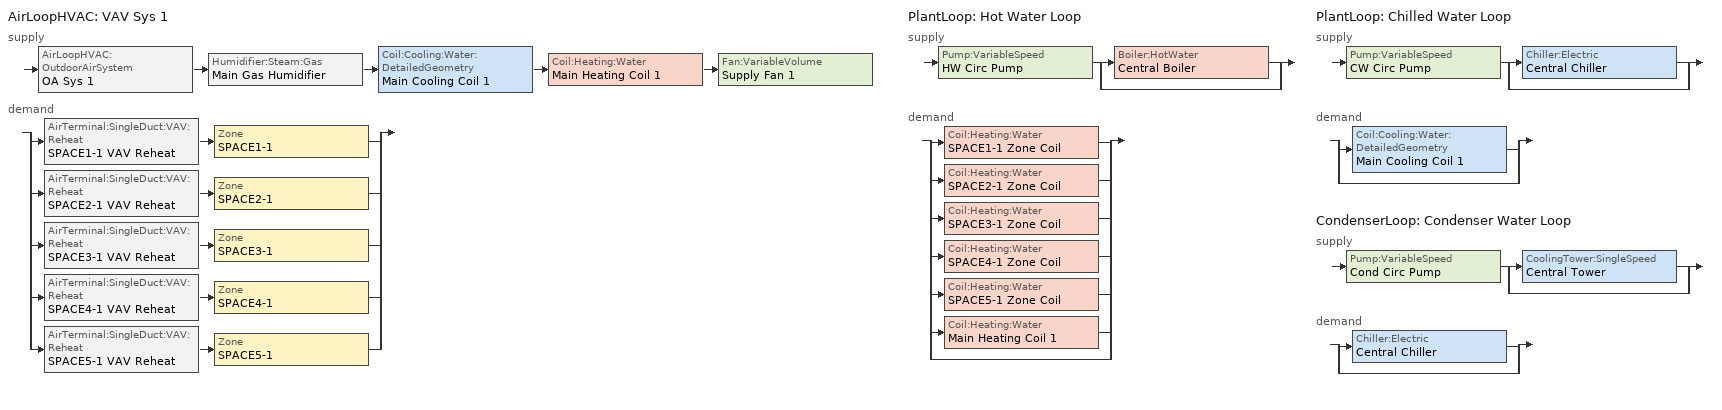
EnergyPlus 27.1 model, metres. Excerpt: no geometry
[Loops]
AirLoopHVAC 'VAV Sys 1'
 supply: AirLoopHVAC:OutdoorAirSystem 'OA Sys 1' > Humidifier:Steam:Gas 'Main Gas Humidifier' > Coil:Cooling:Water:DetailedGeometry 'Main Cooling Coil 1' > Coil:Heating:Water 'Main Heating Coil 1' > Fan:VariableVolume 'Supply Fan 1'
 demand: split
  | AirTerminal:SingleDuct:VAV:Reheat 'SPACE1-1 VAV Reheat' > Zone 'SPACE1-1'
  | AirTerminal:SingleDuct:VAV:Reheat 'SPACE2-1 VAV Reheat' > Zone 'SPACE2-1'
  | AirTerminal:SingleDuct:VAV:Reheat 'SPACE3-1 VAV Reheat' > Zone 'SPACE3-1'
  | AirTerminal:SingleDuct:VAV:Reheat 'SPACE4-1 VAV Reheat' > Zone 'SPACE4-1'
  | AirTerminal:SingleDuct:VAV:Reheat 'SPACE5-1 VAV Reheat' > Zone 'SPACE5-1'
PlantLoop 'Hot Water Loop'
 supply: Pump:VariableSpeed 'HW Circ Pump' > split
  | Boiler:HotWater 'Central Boiler'
  | bypass
 demand: split
  | Coil:Heating:Water 'SPACE1-1 Zone Coil'
  | Coil:Heating:Water 'SPACE2-1 Zone Coil'
  | Coil:Heating:Water 'SPACE3-1 Zone Coil'
  | Coil:Heating:Water 'SPACE4-1 Zone Coil'
  | Coil:Heating:Water 'SPACE5-1 Zone Coil'
  | Coil:Heating:Water 'Main Heating Coil 1'
  | bypass
PlantLoop 'Chilled Water Loop'
 supply: Pump:VariableSpeed 'CW Circ Pump' > split
  | Chiller:Electric 'Central Chiller'
  | bypass
 demand: split
  | Coil:Cooling:Water:DetailedGeometry 'Main Cooling Coil 1'
  | bypass
CondenserLoop 'Condenser Water Loop'
 supply: Pump:VariableSpeed 'Cond Circ Pump' > split
  | CoolingTower:SingleSpeed 'Central Tower'
  | bypass
 demand: split
  | Chiller:Electric 'Central Chiller'
  | bypass
[Sizing:Zone] Zone Cooling Design Supply Air Temperature Input Method=SupplyAirTemperature; Zone Cooling Design Supply Air Temperature {C}=14; Zone Heating Design Supply Air Temperature Input Method=SupplyAirTemperature; Zone Heating Design Supply Air Temperature {C}=50; Zone Cooling Design Supply Air Humidity Ratio {kgWater/kgDryAir}=0.009; Zone Heating Design Supply Air Humidity Ratio {kgWater/kgDryAir}=0.004; Zone Heating Sizing Factor=0; Zone Cooling Sizing Factor=0; Cooling Design Air Flow Method=DesignDay; Cooling Design Air Flow Rate {m3/s}=0; Heating Design Air Flow Method=DesignDay; Heating Design Air Flow Rate {m3/s}=0; Account for Dedicated Outdoor Air System=No; Dedicated Outdoor Air System Control Strategy=NeutralSupplyAir; Dedicated Outdoor Air Low Setpoint Temperature for Design {C}=autosize; Dedicated Outdoor Air High Setpoint Temperature for Design {C}=autosize
Name | Design Specification Outdoor Air Object
SPACE1-1 | SZ DSOA SPACE1-1
SPACE2-1 | SZ DSOA SPACE2-1
SPACE3-1 | SZ DSOA SPACE3-1
SPACE4-1 | SZ DSOA SPACE4-1
SPACE5-1 | SZ DSOA SPACE5-1
[DesignSpecification:OutdoorAir] Outdoor Air Method=flow/person; Outdoor Air Flow per Person {m3/s-person}=0.00944; Outdoor Air Flow per Zone Floor Area {m3/s-m2}=0; Outdoor Air Flow per Zone {m3/s}=0
SZ DSOA SPACE1-1; SZ DSOA SPACE2-1; SZ DSOA SPACE3-1; SZ DSOA SPACE4-1; SZ DSOA SPACE5-1
[Sizing:System]
VAV Sys 1: Type of Load to Size On=sensible; Design Outdoor Air Flow Rate {m3/s}=autosize; Central Heating Maximum System Air Flow Ratio=0.3; Preheat Design Temperature {C}=7; Preheat Design Humidity Ratio {kgWater/kgDryAir}=0.008; Precool Design Temperature {C}=11; Precool Design Humidity Ratio {kgWater/kgDryAir}=0.008; Central Cooling Design Supply Air Temperature {C}=12.8; Central Heating Design Supply Air Temperature {C}=16.7; Type of Zone Sum to Use=noncoincident; 100% Outdoor Air in Cooling=no; 100% Outdoor Air in Heating=no; Central Cooling Design Supply Air Humidity Ratio {kgWater/kgDryAir}=0.008; Central Heating Design Supply Air Humidity Ratio {kgWater/kgDryAir}=0.008; Cooling Supply Air Flow Rate Method=DesignDay; Cooling Supply Air Flow Rate {m3/s}=0; Heating Supply Air Flow Rate Method=DesignDay; Heating Supply Air Flow Rate {m3/s}=0
[Sizing:Plant]
Name | Loop Type | Design Loop Exit Temperature {C} | Loop Design Temperature Difference {deltaC}
Hot Water Loop | heating | 82 | 11
Chilled Water Loop | cooling | 7.22 | 6.67
Condenser Water Loop | condenser | 29.4 | 5.6
[ZoneControl:Thermostat] Control Type Schedule=Zone Control Type Sched; Control 1=DualSetPoint
Name | Zone or ZoneList
SPACE1-1 Control | SPACE1-1
SPACE2-1 Control | SPACE2-1
SPACE3-1 Control | SPACE3-1
SPACE4-1 Control | SPACE4-1
SPACE5-1 Control | SPACE5-1
[ThermostatSetpoint:DualSetpoint]
DualSetPoint: Heating Setpoint Temperature Schedule=Htg-SetP-Sch; Cooling Setpoint Temperature Schedule=Clg-SetP-Sch
[Zone equipment]
SPACE1-1: SPACE1-1 VAV Reheat
SPACE2-1: SPACE2-1 VAV Reheat
SPACE3-1: SPACE3-1 VAV Reheat
SPACE4-1: SPACE4-1 VAV Reheat
SPACE5-1: SPACE5-1 VAV Reheat
[AirTerminal:SingleDuct:VAV:Reheat] Availability Schedule=ReheatCoilAvailSched; Maximum Air Flow Rate {m3/s}=autosize; Zone Minimum Air Flow Input Method=Scheduled; Minimum Air Flow Fraction Schedule=MinAirFlowFracSchedName; Maximum Hot Water or Steam Flow Rate {m3/s}=autosize; Minimum Hot Water or Steam Flow Rate {m3/s}=0; Convergence Tolerance=0.001; Damper Heating Action=ReverseWithLimits; Maximum Flow per Zone Floor Area During Reheat {m3/s-m2}=AUTOCALCULATE; Maximum Flow Fraction During Reheat=AUTOCALCULATE
Name | Reheat Coil
SPACE1-1 VAV Reheat | SPACE1-1 Zone Coil
SPACE2-1 VAV Reheat | SPACE2-1 Zone Coil
SPACE3-1 VAV Reheat | SPACE3-1 Zone Coil
SPACE4-1 VAV Reheat | SPACE4-1 Zone Coil
SPACE5-1 VAV Reheat | SPACE5-1 Zone Coil
[Coil:Heating:Water] Availability Schedule=ReheatCoilAvailSched; U-Factor Times Area Value {W/K}=autosize; Maximum Water Flow Rate {m3/s}=autosize; Performance Input Method=UFactorTimesAreaAndDesignWaterFlowRate; Rated Capacity {W}=autosize; Rated Inlet Water Temperature {C}=82.2; Rated Inlet Air Temperature {C}=16.6; Rated Outlet Water Temperature {C}=71.1; Rated Outlet Air Temperature {C}=32.2
SPACE1-1 Zone Coil; SPACE2-1 Zone Coil; SPACE3-1 Zone Coil; SPACE4-1 Zone Coil; SPACE5-1 Zone Coil; Main Heating Coil 1
[AirLoopHVAC:ReturnPlenum]
Return-Plenum-1: Zone=PLENUM-1
[AirLoopHVAC]
VAV Sys 1: Design Supply Air Flow Rate {m3/s}=autosize
[Humidifier:Steam:Gas]
Main Gas Humidifier: Availability Schedule=ALWAYS_ON; Rated Capacity {m3/s}=autosize; Rated Gas Use Rate {W}=autosize; Thermal Efficiency=0.8; Thermal Efficiency Modifier Curve=ThermalEfficiencyFPLR; Rated Fan Power {W}=0; Auxiliary Electric Power {W}=0
[SetpointManager:MultiZone:Humidity:Minimum]
Main Humidifier setpoint Mgr: HVAC Air Loop=VAV Sys 1; Minimum Setpoint Humidity Ratio {kgWater/kgDryAir}=0.003; Maximum Setpoint Humidity Ratio {kgWater/kgDryAir}=0.015; Setpoint Node or NodeList=Main Humidifier Outlet Node
[Coil:Cooling:Water:DetailedGeometry]
Main Cooling Coil 1: Availability Schedule=CoolingCoilAvailSched; Maximum Water Flow Rate {m3/s}=autosize; Tube Outside Surface Area {m2}=autosize; Total Tube Inside Area {m2}=autosize; Fin Surface Area {m2}=autosize; Minimum Airflow Area {m2}=autosize; Coil Depth {m}=autosize; Fin Diameter {m}=autosize; Tube Inside Diameter {m}=0.0145; Tube Outside Diameter {m}=0.0159; Tube Thermal Conductivity {W/m-K}=386; Fin Thermal Conductivity {W/m-K}=204; Number of Tube Rows=6; Number of Tubes per Row=21
[Fan:VariableVolume]
Supply Fan 1: Availability Schedule=FanAvailSched; Fan Total Efficiency=0.7; Pressure Rise {Pa}=600; Maximum Flow Rate {m3/s}=autosize; Fan Power Minimum Flow Rate Input Method=Fraction; Fan Power Minimum Flow Fraction=0.25; Motor Efficiency=0.9; Motor In Airstream Fraction=1; Fan Power Coefficient 1=0.350712; Fan Power Coefficient 2=0.308505; Fan Power Coefficient 3=-0.541374; Fan Power Coefficient 4=0.871988; Fan Power Coefficient 5=0
[Controller:WaterCoil] Actuator Variable=FLOW; Controller Convergence Tolerance {deltaC}=autosize; Maximum Actuated Flow {m3/s}=autosize; Minimum Actuated Flow {m3/s}=0
Name | Control Variable | Action
Central Cooling Coil Contoller 1 | TemperatureAndHumidityRatio | Reverse
Central Heating Coil Contoller 1 | Temperature | Normal
[SetpointManager:MultiZone:Humidity:Maximum]
Maximum Mzone HUMRAT setpoint: HVAC Air Loop=VAV Sys 1; Minimum Setpoint Humidity Ratio {kgWater/kgDryAir}=0.003; Maximum Setpoint Humidity Ratio {kgWater/kgDryAir}=0.015; Setpoint Node or NodeList=DeHumidifier-Outlet Nodes
[Controller:OutdoorAir]
OA Controller 1: Minimum Outdoor Air Flow Rate {m3/s}=autosize; Maximum Outdoor Air Flow Rate {m3/s}=autosize; Economizer Control Type=FixedDryBulb; Economizer Control Action Type=ModulateFlow; Economizer Maximum Limit Dry-Bulb Temperature {C}=19; Economizer Minimum Limit Dry-Bulb Temperature {C}=4; Lockout Type=NoLockout; Minimum Limit Type=FixedMinimum; Minimum Outdoor Air Schedule=Min OA Sched
[SetpointManager:Scheduled] Control Variable=Temperature
Name | Schedule | Setpoint Node or NodeList
Central Boiler Setpoint Manager | HW Loop Temp Schedule | Central Boiler Outlet Node
Central Chiller Setpoint Manager | CW Loop Temp Schedule | Central Chiller Outlet Node
[SetpointManager:MixedAir]
Mixed Air Temp Manager 1: Control Variable=Temperature; Setpoint Node or NodeList=Main Branch SetPoint Node List
[PlantLoop] Fluid Type=Water; Maximum Loop Flow Rate {m3/s}=autosize; Minimum Loop Flow Rate {m3/s}=0; Plant Loop Volume {m3}=autocalculate; Load Distribution Scheme=SequentialLoad
Name | Plant Equipment Operation Scheme | Maximum Loop Temperature {C} | Minimum Loop Temperature {C}
Hot Water Loop | Hot Loop Operation | 100 | 10
Chilled Water Loop | CW Loop Operation | 98 | 1
[PlantEquipmentOperationSchemes] Control Scheme 1 Schedule=PlantOnSched
Name | Control Scheme 1
Hot Loop Operation | Central Boiler Only
CW Loop Operation | Central Chiller Only
[PlantEquipmentOperation:HeatingLoad]
Central Boiler Only: Load Range 1 Lower Limit {W}=0; Load Range 1 Upper Limit {W}=1000000; Range 1 Equipment List=heating plant
[PlantEquipmentList]
heating plant: Central Boiler
Cooling Plant: Central Chiller
[Boiler:HotWater]
Central Boiler: Fuel Type=NaturalGas; Nominal Capacity {W}=autosize; Nominal Thermal Efficiency=0.8; Efficiency Curve Temperature Evaluation Variable=LeavingBoiler; Normalized Boiler Efficiency Curve=BoilerEfficiency; Design Water Flow Rate {m3/s}=autosize; Minimum Part Load Ratio=0; Maximum Part Load Ratio=1.2; Optimum Part Load Ratio=1; Water Outlet Upper Temperature Limit {C}=100; Boiler Flow Mode=LeavingSetpointModulated
[Pump:VariableSpeed] Design Maximum Flow Rate {m3/s}=autosize; Design Pump Head {Pa}=179352; Design Power Consumption {W}=autosize; Motor Efficiency=0.9; Fraction of Motor Inefficiencies to Fluid Stream=0; Coefficient 1 of the Part Load Performance Curve=0; Coefficient 2 of the Part Load Performance Curve=1; Coefficient 3 of the Part Load Performance Curve=0; Coefficient 4 of the Part Load Performance Curve=0; Design Minimum Flow Rate {m3/s}=0; Pump Control Type=INTERMITTENT
Name | Pump Flow Rate Schedule
HW Circ Pump
CW Circ Pump; Cond Circ Pump | CoolingPumpAvailSched
[PlantEquipmentOperation:CoolingLoad] Load Range 1 Lower Limit {W}=0
Name | Load Range 1 Upper Limit {W} | Range 1 Equipment List
Central Chiller Only | 900000 | Cooling Plant
Year Round Tower Operation | 90000000 | All Towers
[Chiller:Electric]
Central Chiller: Condenser Type=WaterCooled; Nominal Capacity {W}=autosize; Nominal COP {W/W}=3.2; Minimum Part Load Ratio=0; Maximum Part Load Ratio=1; Optimum Part Load Ratio=0.65; Design Condenser Inlet Temperature {C}=29.44; Temperature Rise Coefficient=2.682759; Design Chilled Water Outlet Temperature {C}=6.667; Design Chilled Water Flow Rate {m3/s}=autosize; Design Condenser Fluid Flow Rate {m3/s}=autosize; Coefficient 1 of Capacity Ratio Curve=0.944836; Coefficient 2 of Capacity Ratio Curve=-0.0570088; Coefficient 3 of Capacity Ratio Curve=-0.00185486; Coefficient 1 of Power Ratio Curve=1.907846; Coefficient 2 of Power Ratio Curve=-1.20499; Coefficient 3 of Power Ratio Curve=0.263462; Coefficient 1 of Full Load Ratio Curve=0.03303; Coefficient 2 of Full Load Ratio Curve=0.6852; Coefficient 3 of Full Load Ratio Curve=0.2818; Chilled Water Outlet Temperature Lower Limit {C}=5; Chiller Flow Mode=LeavingSetpointModulated
[CondenserLoop]
Condenser Water Loop: Fluid Type=Water; Condenser Equipment Operation Scheme=Tower Loop Operation; Maximum Loop Temperature {C}=80; Minimum Loop Temperature {C}=10; Maximum Loop Flow Rate {m3/s}=autosize; Minimum Loop Flow Rate {m3/s}=0; Condenser Loop Volume {m3}=autocalculate; Load Distribution Scheme=SequentialLoad
[SetpointManager:FollowOutdoorAirTemperature]
MyCondenserControl: Control Variable=Temperature; Reference Temperature Type=OutdoorAirWetBulb; Offset Temperature Difference {deltaC}=0; Maximum Setpoint Temperature {C}=80; Minimum Setpoint Temperature {C}=10; Setpoint Node or NodeList=Condenser Supply Outlet Node
[CondenserEquipmentOperationSchemes]
Tower Loop Operation: Control Scheme 1=Year Round Tower Operation; Control Scheme 1 Schedule=PlantOnSched
[CondenserEquipmentList]
All Towers: Central Tower
[CoolingTower:SingleSpeed]
Central Tower: Design Water Flow Rate {m3/s}=autosize; Design Air Flow Rate {m3/s}=autosize; Design Fan Power {W}=autosize; Design U-Factor Times Area Value {W/K}=autosize; Free Convection Regime Air Flow Rate {m3/s}=0; Free Convection Regime U-Factor Times Area Value {W/K}=0
[Schedule:Compact]
ALWAYS_ON: Through: 12/31, For: AllDays, Until: 24:00, 1
Htg-SetP-Sch: Through: 12/31, For: Weekends HoliDay, Until: 7:00, 12.8, Until: 14:00, 22.2, Until: 24:00, 12.8, For: SummerDesignDay, Until: 24:00, 22.2, For: WinterDesignDay, Until: 24:00, 22.2, For: AllOtherDays, Until: 7:00, 12.8, Until: 19:00, 22.2, Until: 24:00, 12.8
Clg-SetP-Sch: Through: 12/31, For: Weekends HoliDay, Until: 7:00, 40, Until: 14:00, 23.2, Until: 24:00, 32.2, For: SummerDesignDay, Until: 24:00, 23.2, For: WinterDesignDay, Until: 24:00, 23, For: AllOtherDays, Until: 7:00, 40, Until: 19:00, 24, Until: 24:00, 40
Zone Control Type Sched: Through: 12/31, For: AllDays, Until: 24:00, 4
MinAirFlowFracSchedName: Through: 12/31, For: Alldays, Until: 24:00, 0.3
Min OA Sched: Through: 12/31, For: Weekdays SummerDesignDay WinterDesignDay, Until: 7:00, 0.02, Until: 19:00, 1, Until: 24:00, 0.02, For: AllOtherDays, Until: 24:00, 0.02
FanAvailSched; ReheatCoilAvailSched: Through: 3/31, For: Alldays, Until: 24:00, 1, Through: 9/30, For: Weekdays, Until: 7:00, 0, Until: 18:00, 1, Until: 24:00, 0, For: Weekends Holidays CustomDay1 CustomDay2, Until: 24:00, 0, For: AllOtherDays, Until: 24:00, 1, Through: 12/31, For: Alldays, Until: 24:00, 1
CoolingCoilAvailSched; CoolingPumpAvailSched; PlantOnSched: Through: 12/31, For: Alldays, Until: 24:00, 1
CW Loop Temp Schedule: Through: 12/31, For: Alldays, Until: 24:00, 5.7
HW Loop Temp Schedule: Through: 12/31, For: Alldays, Until: 24:00, 60
[Curve:Cubic]
ThermalEfficiencyFPLR: Coefficient1 Constant=1; Coefficient2 x=0; Coefficient3 x**2=0; Coefficient4 x**3=0; Minimum Value of x=0; Maximum Value of x=1.5; Input Unit Type for X=Dimensionless; Output Unit Type=Dimensionless
[Curve:Quadratic]
BoilerEfficiency: Coefficient1 Constant=1; Coefficient2 x=0; Coefficient3 x**2=0; Minimum Value of x=0; Maximum Value of x=1
